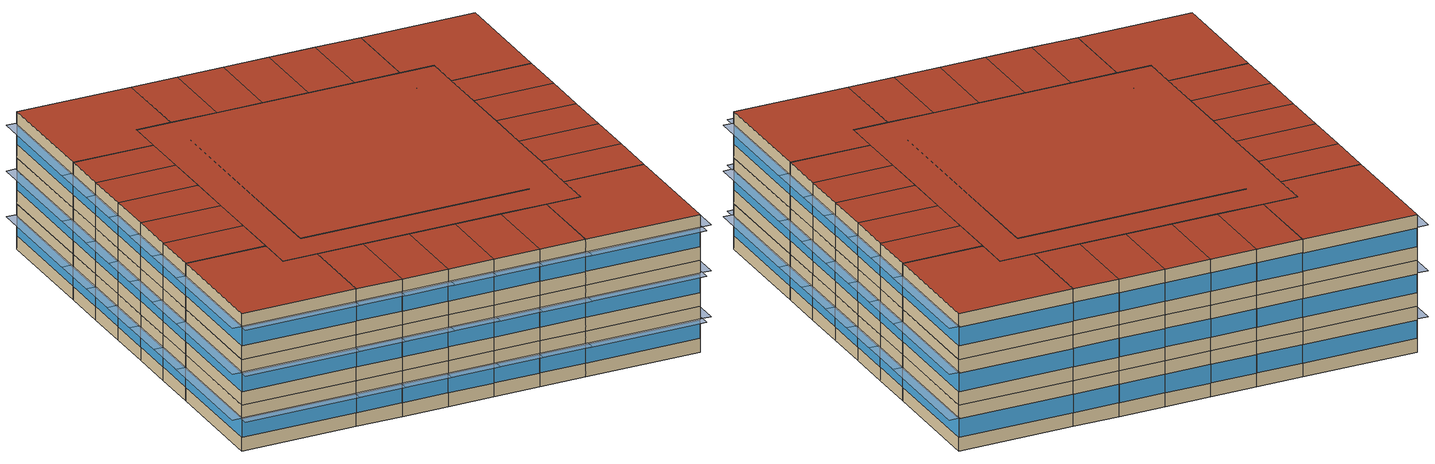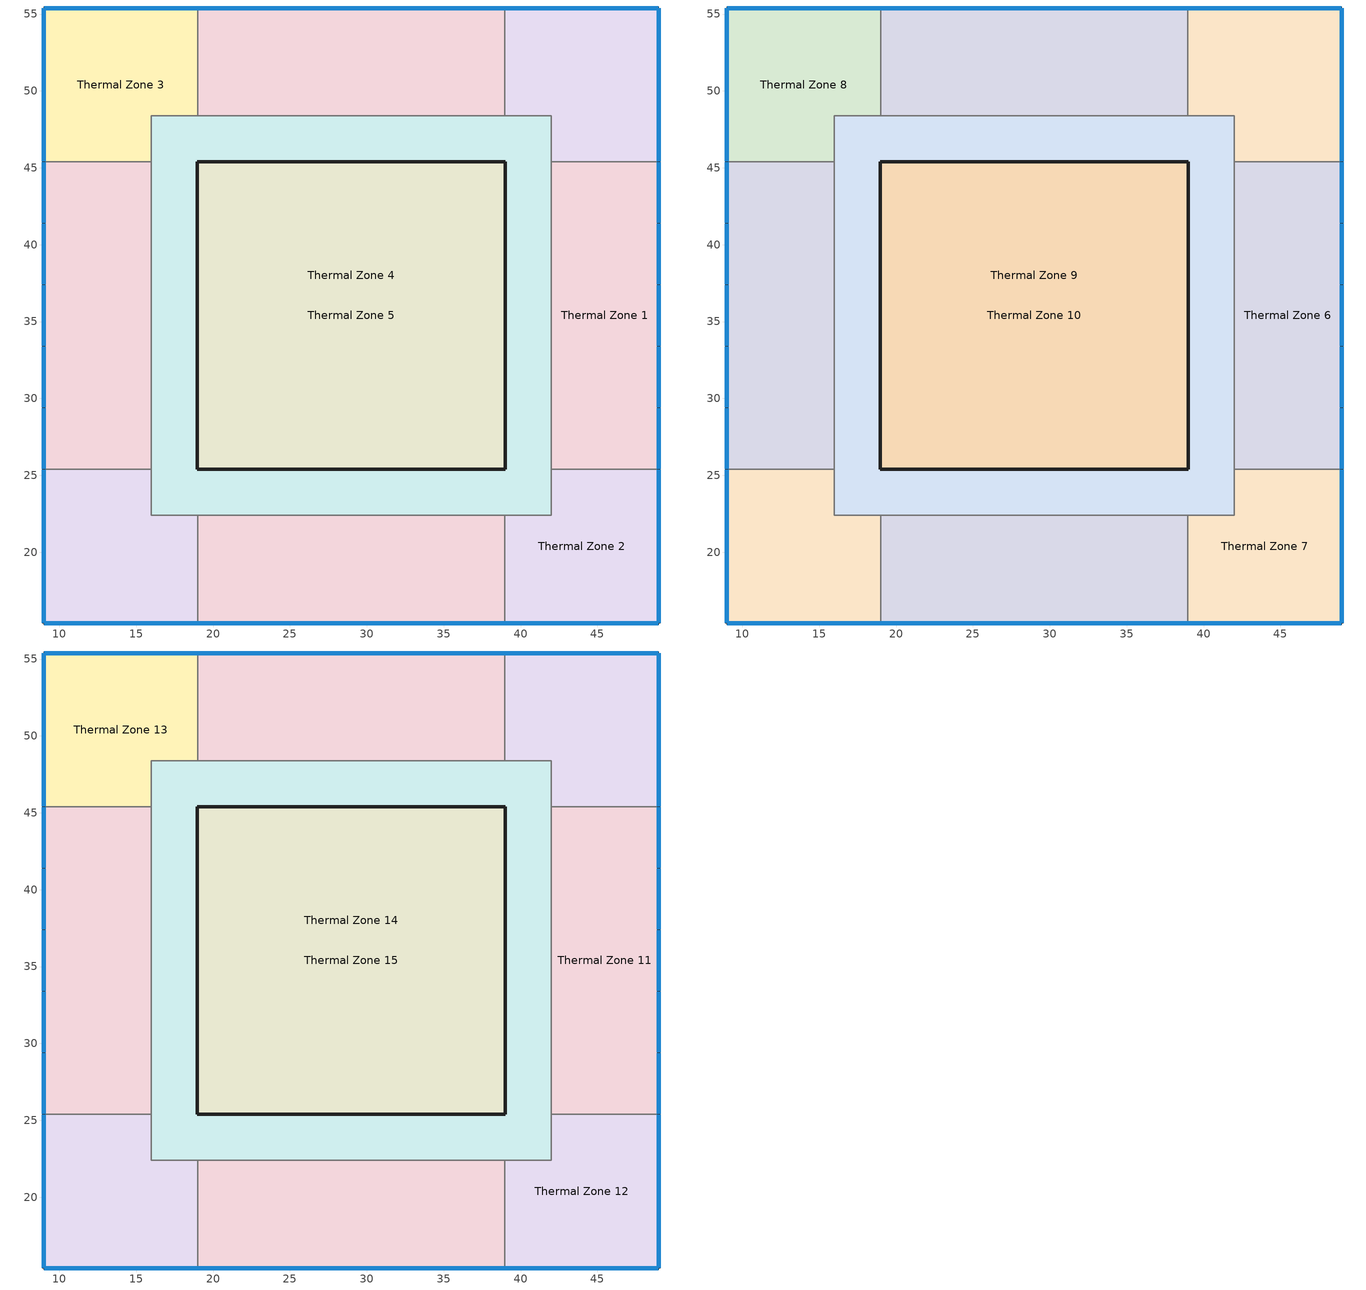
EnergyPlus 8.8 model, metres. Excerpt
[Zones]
Thermal Zone 1
 floor ground (ExtSlabCarpet 4in ClimateZone 1-8): 48.99,33.4 48.99,29.4 41.99,29.4 41.99,33.4 z0; 15.99,37.4 15.99,33.4 8.99,33.4 8.99,37.4 z0; 48.99,37.4 48.99,33.4 41.99,33.4 41.99,37.4 z0; 15.99,41.4 15.99,37.4 8.99,37.4 8.99,41.4 z0; 48.99,41.4 48.99,37.4 41.99,37.4 41.99,41.4 z0; 15.99,45.4 15.99,41.4 8.99,41.4 8.99,45.4 z0; 48.99,45.4 48.99,41.4 41.99,41.4 41.99,45.4 z0; 26.99,22.4 26.99,15.4 22.99,15.4 22.99,22.4 z0; 22.99,55.4 22.99,48.4 18.99,48.4 18.99,55.4 z0; 26.99,55.4 26.99,48.4 22.99,48.4 22.99,55.4 z0; 30.99,55.4 30.99,48.4 26.99,48.4 26.99,55.4 z0; 34.99,55.4 34.99,48.4 30.99,48.4 30.99,55.4 z0; 38.99,55.4 38.99,48.4 34.99,48.4 34.99,55.4 z0; 30.99,22.4 30.99,15.4 26.99,15.4 26.99,22.4 z0; 34.99,22.4 34.99,15.4 30.99,15.4 30.99,22.4 z0; 38.99,22.4 38.99,15.4 34.99,15.4 34.99,22.4 z0; 15.99,29.4 15.99,25.4 8.99,25.4 8.99,29.4 z0; 48.99,29.4 48.99,25.4 41.99,25.4 41.99,29.4 z0; 22.99,22.4 22.99,15.4 18.99,15.4 18.99,22.4 z0; 15.99,33.4 15.99,29.4 8.99,29.4 8.99,33.4 z0
 wall outside (ASHRAE 189.1-2009 ExtWall Mass ClimateZone 3): 18.99,15.4 22.99,15.4 26.99,15.4 30.99,15.4 34.99,15.4 38.99,15.4 / 8.99,45.4 8.99,41.4 8.99,37.4 8.99,33.4 8.99,29.4 8.99,25.4 / 38.99,55.4 34.99,55.4 30.99,55.4 26.99,55.4 22.99,55.4 18.99,55.4 / 48.99,25.4 48.99,29.4 48.99,33.4 48.99,37.4 48.99,41.4 48.99,45.4 z0:4
 wall to Thermal Zone 4 (Interior Wall): 41.99,45.4 41.99,41.4 41.99,37.4 41.99,33.4 41.99,29.4 41.99,25.4 / 18.99,48.4 22.99,48.4 26.99,48.4 30.99,48.4 34.99,48.4 38.99,48.4 / 38.99,22.4 34.99,22.4 30.99,22.4 26.99,22.4 22.99,22.4 18.99,22.4 / 15.99,25.4 15.99,29.4 15.99,33.4 15.99,37.4 15.99,41.4 15.99,45.4 z0:4
 wall to Thermal Zone 2 (Interior Wall): 18.99,22.4 18.99,15.4 / 48.99,45.4 41.99,45.4 / 38.99,48.4 38.99,55.4 / 38.99,15.4 38.99,22.4 / 8.99,25.4 15.99,25.4 / 41.99,25.4 48.99,25.4 z0:4
 wall to Thermal Zone 3 (Interior Wall): 15.99,45.4 8.99,45.4 / 18.99,55.4 18.99,48.4 z0:4
 window (ASHRAE 189.1-2009 ExtWindow ClimateZone 1): 48.99,29.42 48.99,33.37 / 8.99,37.37 8.99,33.42 / 48.99,33.42 48.99,37.37 / 19.01,15.4 22.96,15.4 / 8.99,41.37 8.99,37.42 / 48.99,37.42 48.99,41.37 / 8.99,45.37 8.99,41.42 / 48.99,41.42 48.99,45.37 / 22.96,55.4 19.01,55.4 / 26.96,55.4 23.01,55.4 / 30.96,55.4 27.01,55.4 / 34.96,55.4 31.01,55.4 / 23.01,15.4 26.96,15.4 / 38.96,55.4 35.01,55.4 / 27.01,15.4 30.96,15.4 / 31.01,15.4 34.96,15.4 / 35.01,15.4 38.96,15.4 / 8.99,29.37 8.99,25.42 / 48.99,25.42 48.99,29.37 / 8.99,33.37 8.99,29.42 z1.2:2.82
Thermal Zone 2
 floor ground (ExtSlabCarpet 4in ClimateZone 1-8): 15.99,25.4 15.99,22.4 18.99,22.4 18.99,15.4 8.99,15.4 8.99,25.4 z0; 48.99,55.4 48.99,45.4 41.99,45.4 41.99,48.4 38.99,48.4 38.99,55.4 z0; 48.99,25.4 48.99,15.4 38.99,15.4 38.99,22.4 41.99,22.4 41.99,25.4 z0
 wall outside (ASHRAE 189.1-2009 ExtWall Mass ClimateZone 3): 48.99,45.4 48.99,55.4 38.99,55.4 / 8.99,25.4 8.99,15.4 18.99,15.4 / 38.99,15.4 48.99,15.4 48.99,25.4 z0:4
 wall to Thermal Zone 4 (Interior Wall): 38.99,48.4 41.99,48.4 41.99,45.4 / 41.99,25.4 41.99,22.4 38.99,22.4 / 18.99,22.4 15.99,22.4 15.99,25.4 z0:4
 window (ASHRAE 189.1-2009 ExtWindow ClimateZone 1): 48.99,45.42 48.99,55.37 / 48.96,55.4 39.01,55.4 / 8.99,25.37 8.99,15.42 / 48.99,15.42 48.99,25.37 / 39.01,15.4 48.96,15.4 / 9.01,15.4 18.96,15.4 z1.2:2.81
Thermal Zone 3
 floor ground (ExtSlabCarpet 4in ClimateZone 1-8): 18.99,55.4 18.99,48.4 15.99,48.4 15.99,45.4 8.99,45.4 8.99,55.4 z0
 wall outside (ASHRAE 189.1-2009 ExtWall Mass ClimateZone 3): 18.99,55.4 8.99,55.4 8.99,45.4 z0:4
 wall to Thermal Zone 4 (Interior Wall): 15.99,45.4 15.99,48.4 18.99,48.4 z0:4
 window (ASHRAE 189.1-2009 ExtWindow ClimateZone 1): 8.99,55.37 8.99,45.42 / 18.96,55.4 9.01,55.4 z1.2:2.81
Thermal Zone 4
 floor ground (ExtSlabCarpet 4in ClimateZone 1-8): 41.99,48.4 41.99,22.4 15.99,22.4 15.99,48.4 z0
Thermal Zone 5
 floor ground (ExtSlabCarpet 4in ClimateZone 1-8): 38.99,45.4 38.99,25.4 18.99,25.4 18.99,45.4 z0
 wall outside (ASHRAE 189.1-2009 ExtWall Mass ClimateZone 3): 38.99,25.4 38.99,45.4 18.99,45.4 18.99,25.4 38.99,25.4 z0:4
Thermal Zone 10
 floor to Thermal Zone 5 (Interior Floor): 38.99,45.4 38.99,25.4 18.99,25.4 18.99,45.4 z4
 wall outside (ASHRAE 189.1-2009 ExtWall Mass ClimateZone 3): 38.99,25.4 38.99,45.4 18.99,45.4 18.99,25.4 38.99,25.4 z4:8
Thermal Zone 6
 floor to Thermal Zone 1 (Interior Floor): 22.99,22.4 22.99,15.4 18.99,15.4 18.99,22.4 z4; 26.99,22.4 26.99,15.4 22.99,15.4 22.99,22.4 z4; 30.99,22.4 30.99,15.4 26.99,15.4 26.99,22.4 z4; 34.99,22.4 34.99,15.4 30.99,15.4 30.99,22.4 z4; 38.99,22.4 38.99,15.4 34.99,15.4 34.99,22.4 z4; 15.99,29.4 15.99,25.4 8.99,25.4 8.99,29.4 z4; 48.99,29.4 48.99,25.4 41.99,25.4 41.99,29.4 z4; 15.99,33.4 15.99,29.4 8.99,29.4 8.99,33.4 z4; 48.99,33.4 48.99,29.4 41.99,29.4 41.99,33.4 z4; 15.99,37.4 15.99,33.4 8.99,33.4 8.99,37.4 z4; 48.99,37.4 48.99,33.4 41.99,33.4 41.99,37.4 z4; 15.99,41.4 15.99,37.4 8.99,37.4 8.99,41.4 z4; 48.99,41.4 48.99,37.4 41.99,37.4 41.99,41.4 z4; 15.99,45.4 15.99,41.4 8.99,41.4 8.99,45.4 z4; 48.99,45.4 48.99,41.4 41.99,41.4 41.99,45.4 z4; 22.99,55.4 22.99,48.4 18.99,48.4 18.99,55.4 z4; 26.99,55.4 26.99,48.4 22.99,48.4 22.99,55.4 z4; 30.99,55.4 30.99,48.4 26.99,48.4 26.99,55.4 z4; 34.99,55.4 34.99,48.4 30.99,48.4 30.99,55.4 z4; 38.99,55.4 38.99,48.4 34.99,48.4 34.99,55.4 z4
 wall outside (ASHRAE 189.1-2009 ExtWall Mass ClimateZone 3): 18.99,15.4 22.99,15.4 26.99,15.4 30.99,15.4 34.99,15.4 38.99,15.4 / 48.99,25.4 48.99,29.4 48.99,33.4 48.99,37.4 48.99,41.4 48.99,45.4 / 8.99,45.4 8.99,41.4 8.99,37.4 8.99,33.4 8.99,29.4 8.99,25.4 / 38.99,55.4 34.99,55.4 30.99,55.4 26.99,55.4 22.99,55.4 18.99,55.4 z4:8
 wall to Thermal Zone 9 (Interior Wall): 38.99,22.4 34.99,22.4 30.99,22.4 26.99,22.4 22.99,22.4 18.99,22.4 / 15.99,25.4 15.99,29.4 15.99,33.4 15.99,37.4 15.99,41.4 15.99,45.4 / 41.99,45.4 41.99,41.4 41.99,37.4 41.99,33.4 41.99,29.4 41.99,25.4 / 18.99,48.4 22.99,48.4 26.99,48.4 30.99,48.4 34.99,48.4 38.99,48.4 z4:8
 wall to Thermal Zone 7 (Interior Wall): 18.99,22.4 18.99,15.4 / 38.99,15.4 38.99,22.4 / 8.99,25.4 15.99,25.4 / 41.99,25.4 48.99,25.4 / 48.99,45.4 41.99,45.4 / 38.99,48.4 38.99,55.4 z4:8
 wall to Thermal Zone 8 (Interior Wall): 15.99,45.4 8.99,45.4 / 18.99,55.4 18.99,48.4 z4:8
 window (ASHRAE 189.1-2009 ExtWindow ClimateZone 1): 19.01,15.4 22.96,15.4 / 23.01,15.4 26.96,15.4 / 27.01,15.4 30.96,15.4 / 31.01,15.4 34.96,15.4 / 35.01,15.4 38.96,15.4 / 8.99,29.37 8.99,25.42 / 48.99,25.42 48.99,29.37 / 8.99,33.37 8.99,29.42 / 48.99,29.42 48.99,33.37 / 8.99,37.37 8.99,33.42 / 48.99,33.42 48.99,37.37 / 8.99,41.37 8.99,37.42 / 48.99,37.42 48.99,41.37 / 8.99,45.37 8.99,41.42 / 48.99,41.42 48.99,45.37 / 22.96,55.4 19.01,55.4 / 26.96,55.4 23.01,55.4 / 30.96,55.4 27.01,55.4 / 34.96,55.4 31.01,55.4 / 38.96,55.4 35.01,55.4 z5.2:6.82
Thermal Zone 7
 floor to Thermal Zone 2 (Interior Floor): 15.99,25.4 15.99,22.4 18.99,22.4 18.99,15.4 8.99,15.4 8.99,25.4 z4; 48.99,25.4 48.99,15.4 38.99,15.4 38.99,22.4 41.99,22.4 41.99,25.4 z4; 48.99,55.4 48.99,45.4 41.99,45.4 41.99,48.4 38.99,48.4 38.99,55.4 z4
 wall outside (ASHRAE 189.1-2009 ExtWall Mass ClimateZone 3): 8.99,25.4 8.99,15.4 18.99,15.4 / 38.99,15.4 48.99,15.4 48.99,25.4 / 48.99,45.4 48.99,55.4 38.99,55.4 z4:8
 wall to Thermal Zone 9 (Interior Wall): 18.99,22.4 15.99,22.4 15.99,25.4 / 41.99,25.4 41.99,22.4 38.99,22.4 / 38.99,48.4 41.99,48.4 41.99,45.4 z4:8
 window (ASHRAE 189.1-2009 ExtWindow ClimateZone 1): 8.99,25.37 8.99,15.42 / 9.01,15.4 18.96,15.4 / 48.99,15.42 48.99,25.37 / 39.01,15.4 48.96,15.4 / 48.99,45.42 48.99,55.37 / 48.96,55.4 39.01,55.4 z5.2:6.81
Thermal Zone 8
 floor to Thermal Zone 3 (Interior Floor): 18.99,55.4 18.99,48.4 15.99,48.4 15.99,45.4 8.99,45.4 8.99,55.4 z4
 wall outside (ASHRAE 189.1-2009 ExtWall Mass ClimateZone 3): 18.99,55.4 8.99,55.4 8.99,45.4 z4:8
 wall to Thermal Zone 9 (Interior Wall): 15.99,45.4 15.99,48.4 18.99,48.4 z4:8
 window (ASHRAE 189.1-2009 ExtWindow ClimateZone 1): 8.99,55.37 8.99,45.42 / 18.96,55.4 9.01,55.4 z5.2:6.81
Thermal Zone 9
 floor to Thermal Zone 4 (Interior Floor): 41.99,48.4 41.99,22.4 15.99,22.4 15.99,48.4 z4
Thermal Zone 11
 floor to Thermal Zone 6 (Interior Floor): 22.99,22.4 22.99,15.4 18.99,15.4 18.99,22.4 z8; 26.99,22.4 26.99,15.4 22.99,15.4 22.99,22.4 z8; 30.99,22.4 30.99,15.4 26.99,15.4 26.99,22.4 z8; 34.99,22.4 34.99,15.4 30.99,15.4 30.99,22.4 z8; 38.99,22.4 38.99,15.4 34.99,15.4 34.99,22.4 z8; 15.99,29.4 15.99,25.4 8.99,25.4 8.99,29.4 z8; 48.99,29.4 48.99,25.4 41.99,25.4 41.99,29.4 z8; 15.99,33.4 15.99,29.4 8.99,29.4 8.99,33.4 z8; 48.99,33.4 48.99,29.4 41.99,29.4 41.99,33.4 z8; 15.99,37.4 15.99,33.4 8.99,33.4 8.99,37.4 z8; 48.99,37.4 48.99,33.4 41.99,33.4 41.99,37.4 z8; 15.99,41.4 15.99,37.4 8.99,37.4 8.99,41.4 z8; 48.99,41.4 48.99,37.4 41.99,37.4 41.99,41.4 z8; 15.99,45.4 15.99,41.4 8.99,41.4 8.99,45.4 z8; 48.99,45.4 48.99,41.4 41.99,41.4 41.99,45.4 z8; 22.99,55.4 22.99,48.4 18.99,48.4 18.99,55.4 z8; 26.99,55.4 26.99,48.4 22.99,48.4 22.99,55.4 z8; 30.99,55.4 30.99,48.4 26.99,48.4 26.99,55.4 z8; 34.99,55.4 34.99,48.4 30.99,48.4 30.99,55.4 z8; 38.99,55.4 38.99,48.4 34.99,48.4 34.99,55.4 z8
 wall outside (ASHRAE 189.1-2009 ExtWall Mass ClimateZone 3): 18.99,15.4 22.99,15.4 26.99,15.4 30.99,15.4 34.99,15.4 38.99,15.4 / 48.99,25.4 48.99,29.4 48.99,33.4 48.99,37.4 48.99,41.4 48.99,45.4 / 8.99,45.4 8.99,41.4 8.99,37.4 8.99,33.4 8.99,29.4 8.99,25.4 / 38.99,55.4 34.99,55.4 30.99,55.4 26.99,55.4 22.99,55.4 18.99,55.4 z8:12
 wall to Thermal Zone 14 (Interior Wall): 38.99,22.4 34.99,22.4 30.99,22.4 26.99,22.4 22.99,22.4 18.99,22.4 / 15.99,25.4 15.99,29.4 15.99,33.4 15.99,37.4 15.99,41.4 15.99,45.4 / 41.99,45.4 41.99,41.4 41.99,37.4 41.99,33.4 41.99,29.4 41.99,25.4 / 18.99,48.4 22.99,48.4 26.99,48.4 30.99,48.4 34.99,48.4 38.99,48.4 z8:12
 wall to Thermal Zone 12 (Interior Wall): 18.99,22.4 18.99,15.4 / 38.99,15.4 38.99,22.4 / 8.99,25.4 15.99,25.4 / 41.99,25.4 48.99,25.4 / 48.99,45.4 41.99,45.4 / 38.99,48.4 38.99,55.4 z8:12
 wall to Thermal Zone 13 (Interior Wall): 15.99,45.4 8.99,45.4 / 18.99,55.4 18.99,48.4 z8:12
 window (ASHRAE 189.1-2009 ExtWindow ClimateZone 1): 19.01,15.4 22.96,15.4 / 23.01,15.4 26.96,15.4 / 27.01,15.4 30.96,15.4 / 31.01,15.4 34.96,15.4 / 35.01,15.4 38.96,15.4 / 8.99,29.37 8.99,25.42 / 48.99,25.42 48.99,29.37 / 8.99,33.37 8.99,29.42 / 48.99,29.42 48.99,33.37 / 8.99,37.37 8.99,33.42 / 48.99,33.42 48.99,37.37 / 8.99,41.37 8.99,37.42 / 48.99,37.42 48.99,41.37 / 8.99,45.37 8.99,41.42 / 48.99,41.42 48.99,45.37 / 22.96,55.4 19.01,55.4 / 26.96,55.4 23.01,55.4 / 30.96,55.4 27.01,55.4 / 34.96,55.4 31.01,55.4 / 38.96,55.4 35.01,55.4 z9.2:10.82
 roof outside (ASHRAE 189.1-2009 ExtRoof IEAD ClimateZone 1): 22.99,15.4 22.99,22.4 18.99,22.4 18.99,15.4 z12; 26.99,15.4 26.99,22.4 22.99,22.4 22.99,15.4 z12; 30.99,15.4 30.99,22.4 26.99,22.4 26.99,15.4 z12; 34.99,15.4 34.99,22.4 30.99,22.4 30.99,15.4 z12; 38.99,15.4 38.99,22.4 34.99,22.4 34.99,15.4 z12; 15.99,25.4 15.99,29.4 8.99,29.4 8.99,25.4 z12; 48.99,25.4 48.99,29.4 41.99,29.4 41.99,25.4 z12; 15.99,29.4 15.99,33.4 8.99,33.4 8.99,29.4 z12; 48.99,29.4 48.99,33.4 41.99,33.4 41.99,29.4 z12; 15.99,33.4 15.99,37.4 8.99,37.4 8.99,33.4 z12; 48.99,33.4 48.99,37.4 41.99,37.4 41.99,33.4 z12; 15.99,37.4 15.99,41.4 8.99,41.4 8.99,37.4 z12; 48.99,37.4 48.99,41.4 41.99,41.4 41.99,37.4 z12; 15.99,41.4 15.99,45.4 8.99,45.4 8.99,41.4 z12; 48.99,41.4 48.99,45.4 41.99,45.4 41.99,41.4 z12; 22.99,48.4 22.99,55.4 18.99,55.4 18.99,48.4 z12; 26.99,48.4 26.99,55.4 22.99,55.4 22.99,48.4 z12; 30.99,48.4 30.99,55.4 26.99,55.4 26.99,48.4 z12; 34.99,48.4 34.99,55.4 30.99,55.4 30.99,48.4 z12; 38.99,48.4 38.99,55.4 34.99,55.4 34.99,48.4 z12
Thermal Zone 12
 floor to Thermal Zone 7 (Interior Floor): 15.99,25.4 15.99,22.4 18.99,22.4 18.99,15.4 8.99,15.4 8.99,25.4 z8; 48.99,25.4 48.99,15.4 38.99,15.4 38.99,22.4 41.99,22.4 41.99,25.4 z8; 48.99,55.4 48.99,45.4 41.99,45.4 41.99,48.4 38.99,48.4 38.99,55.4 z8
 wall outside (ASHRAE 189.1-2009 ExtWall Mass ClimateZone 3): 8.99,25.4 8.99,15.4 18.99,15.4 / 38.99,15.4 48.99,15.4 48.99,25.4 / 48.99,45.4 48.99,55.4 38.99,55.4 z8:12
 wall to Thermal Zone 14 (Interior Wall): 18.99,22.4 15.99,22.4 15.99,25.4 / 41.99,25.4 41.99,22.4 38.99,22.4 / 38.99,48.4 41.99,48.4 41.99,45.4 z8:12
 window (ASHRAE 189.1-2009 ExtWindow ClimateZone 1): 8.99,25.37 8.99,15.42 / 9.01,15.4 18.96,15.4 / 48.99,15.42 48.99,25.37 / 39.01,15.4 48.96,15.4 / 48.99,45.42 48.99,55.37 / 48.96,55.4 39.01,55.4 z9.2:10.81
 roof outside (ASHRAE 189.1-2009 ExtRoof IEAD ClimateZone 1): 18.99,15.4 18.99,22.4 15.99,22.4 15.99,25.4 8.99,25.4 8.99,15.4 z12; 48.99,15.4 48.99,25.4 41.99,25.4 41.99,22.4 38.99,22.4 38.99,15.4 z12; 48.99,45.4 48.99,55.4 38.99,55.4 38.99,48.4 41.99,48.4 41.99,45.4 z12
Thermal Zone 13
 floor to Thermal Zone 8 (Interior Floor): 18.99,55.4 18.99,48.4 15.99,48.4 15.99,45.4 8.99,45.4 8.99,55.4 z8
 wall outside (ASHRAE 189.1-2009 ExtWall Mass ClimateZone 3): 18.99,55.4 8.99,55.4 8.99,45.4 z8:12
 wall to Thermal Zone 14 (Interior Wall): 15.99,45.4 15.99,48.4 18.99,48.4 z8:12
 window (ASHRAE 189.1-2009 ExtWindow ClimateZone 1): 8.99,55.37 8.99,45.42 / 18.96,55.4 9.01,55.4 z9.2:10.81
 roof outside (ASHRAE 189.1-2009 ExtRoof IEAD ClimateZone 1): 15.99,45.4 15.99,48.4 18.99,48.4 18.99,55.4 8.99,55.4 8.99,45.4 z12
Thermal Zone 14
 floor to Thermal Zone 9 (Interior Floor): 41.99,48.4 41.99,22.4 15.99,22.4 15.99,48.4 z8
 roof outside (ASHRAE 189.1-2009 ExtRoof IEAD ClimateZone 1): 41.99,22.4 41.99,48.4 15.99,48.4 15.99,22.4 z12
Thermal Zone 15
 floor to Thermal Zone 10 (Interior Floor): 38.99,45.4 38.99,25.4 18.99,25.4 18.99,45.4 z8
 wall outside (ASHRAE 189.1-2009 ExtWall Mass ClimateZone 3): 38.99,25.4 38.99,45.4 18.99,45.4 18.99,25.4 38.99,25.4 z8:12
 roof outside (ASHRAE 189.1-2009 ExtRoof IEAD ClimateZone 1): 38.99,25.4 38.99,45.4 18.99,45.4 18.99,25.4 z12
shading: 39.12,14.5 39.12,15.4 34.85,15.4 34.85,14.5 z2.98; 8.99,41.26 8.99,45.53 8.09,45.53 8.09,41.26 z2.98; 49.88,41.26 49.88,45.53 48.99,45.53 48.99,41.26 z2.98; 49.88,29.26 49.88,33.53 48.99,33.53 48.99,29.26 z2.98; 8.99,29.26 8.99,33.53 8.09,33.53 8.09,29.26 z2.98; 8.99,33.26 8.99,37.53 8.09,37.53 8.09,33.26 z2.98; 49.88,25.26 49.88,29.53 48.99,29.53 48.99,25.26 z2.98; 49.88,37.26 49.88,41.53 48.99,41.53 48.99,37.26 z2.98; 8.99,25.26 8.99,29.53 8.09,29.53 8.09,25.26 z2.98; 31.12,14.5 31.12,15.4 26.85,15.4 26.85,14.5 z2.98; 49.88,33.26 49.88,37.53 48.99,37.53 48.99,33.26 z2.98; 27.12,14.5 27.12,15.4 22.85,15.4 22.85,14.5 z2.98; 8.99,37.26 8.99,41.53 8.09,41.53 8.09,37.26 z2.98; 23.12,14.5 23.12,15.4 18.85,15.4 18.85,14.5 z2.98; 35.12,14.5 35.12,15.4 30.85,15.4 30.85,14.5 z2.98; 39.12,14.5 39.12,15.4 34.85,15.4 34.85,14.5 z10.98; 27.12,14.5 27.12,15.4 22.85,15.4 22.85,14.5 z10.98; 8.99,25.26 8.99,29.53 8.09,29.53 8.09,25.26 z10.98; 23.12,14.5 23.12,15.4 18.85,15.4 18.85,14.5 z10.98; 49.88,33.26 49.88,37.53 48.99,37.53 48.99,33.26 z10.98; 49.88,37.26 49.88,41.53 48.99,41.53 48.99,37.26 z10.98; 49.88,25.26 49.88,29.53 48.99,29.53 48.99,25.26 z10.98; 49.88,41.26 49.88,45.53 48.99,45.53 48.99,41.26 z10.98; 8.99,41.26 8.99,45.53 8.09,45.53 8.09,41.26 z10.98; 8.99,37.26 8.99,41.53 8.09,41.53 8.09,37.26 z10.98; 35.12,14.5 35.12,15.4 30.85,15.4 30.85,14.5 z10.98; 8.99,29.26 8.99,33.53 8.09,33.53 8.09,29.26 z10.98; 8.99,33.26 8.99,37.53 8.09,37.53 8.09,33.26 z10.98; 31.12,14.5 31.12,15.4 26.85,15.4 26.85,14.5 z10.98; 49.88,29.26 49.88,33.53 48.99,33.53 48.99,29.26 z10.98; 8.99,15.26 8.99,25.53 8.1,25.53 8.1,15.26 z10.97; 49.87,45.26 49.87,55.53 48.99,55.53 48.99,45.26 z10.97; 49.87,15.26 49.87,25.53 48.99,25.53 48.99,15.26 z10.97; 19.12,14.51 19.12,15.4 8.85,15.4 8.85,14.51 z10.97; 49.12,14.51 49.12,15.4 38.85,15.4 38.85,14.51 z10.97; 8.99,45.26 8.99,55.53 8.1,55.53 8.1,45.26 z10.97; 49.87,15.26 49.87,25.53 48.99,25.53 48.99,15.26 z2.97; 49.87,45.26 49.87,55.53 48.99,55.53 48.99,45.26 z2.97; 8.99,15.26 8.99,25.53 8.1,25.53 8.1,15.26 z2.97; 49.12,14.51 49.12,15.4 38.85,15.4 38.85,14.51 z2.97; 19.12,14.51 19.12,15.4 8.85,15.4 8.85,14.51 z2.97; 8.99,45.26 8.99,55.53 8.1,55.53 8.1,45.26 z2.97; 49.88,29.26 49.88,33.53 48.99,33.53 48.99,29.26 z6.98; 49.88,41.26 49.88,45.53 48.99,45.53 48.99,41.26 z6.98; 8.99,41.26 8.99,45.53 8.09,45.53 8.09,41.26 z6.98; 8.99,37.26 8.99,41.53 8.09,41.53 8.09,37.26 z6.98; 49.88,33.26 49.88,37.53 48.99,37.53 48.99,33.26 z6.98; 49.88,25.26 49.88,29.53 48.99,29.53 48.99,25.26 z6.98; 8.99,25.26 8.99,29.53 8.09,29.53 8.09,25.26 z6.98; 8.99,29.26 8.99,33.53 8.09,33.53 8.09,29.26 z6.98; 49.88,37.26 49.88,41.53 48.99,41.53 48.99,37.26 z6.98; 39.12,14.5 39.12,15.4 34.85,15.4 34.85,14.5 z6.98; 27.12,14.5 27.12,15.4 22.85,15.4 22.85,14.5 z6.98; 23.12,14.5 23.12,15.4 18.85,15.4 18.85,14.5 z6.98; 31.12,14.5 31.12,15.4 26.85,15.4 26.85,14.5 z6.98; 35.12,14.5 35.12,15.4 30.85,15.4 30.85,14.5 z6.98; 8.99,33.26 8.99,37.53 8.09,37.53 8.09,33.26 z6.98; 49.87,45.26 49.87,55.53 48.99,55.53 48.99,45.26 z6.97; 49.12,14.51 49.12,15.4 38.85,15.4 38.85,14.51 z6.97; 8.99,15.26 8.99,25.53 8.1,25.53 8.1,15.26 z6.97; 19.12,14.51 19.12,15.4 8.85,15.4 8.85,14.51 z6.97; 49.87,15.26 49.87,25.53 48.99,25.53 48.99,15.26 z6.97; 8.99,45.26 8.99,55.53 8.1,55.53 8.1,45.26 z6.97
[Building]
Building 1
[Site:Location]
HELSINKI: Latitude {deg}=60.32; Longitude {deg}=24.97; Time Zone {hr}=2; Elevation {m}=56
[SizingPeriod:DesignDay] Day of Month=21; Dry-Bulb Temperature Range Modifier Type=DefaultMultipliers; Barometric Pressure {Pa}=100654; Rain Indicator=No; Snow Indicator=No; Daylight Saving Time Indicator=No
Name | Month | Day Type | Maximum Dry-Bulb Temperature {C} | Daily Dry-Bulb Temperature Range {deltaC} | Humidity Condition Type | Wetbulb or DewPoint at Maximum Dry-Bulb {C} | Wind Speed {m/s} | Wind Direction {deg} | Solar Model Indicator | ASHRAE Clear Sky Optical Depth for Beam Irradiance (taub) | ASHRAE Clear Sky Optical Depth for Diffuse Irradiance (taud) | Enthalpy at Maximum Dry-Bulb {J/kg} | Sky Clearness
HELSINKI Ann Clg .4% Condns DB=>MWB | 7 | SummerDesignDay | 26.7 | 9.5 | Wetbulb | 17.9 | 4.5 | 160 | ASHRAETau | 0.408 | 2.133
HELSINKI Ann Clg .4% Condns DP=>MDB | 7 | SummerDesignDay | 20.5 | 9.5 | Dewpoint | 17.2 | 4.5 | 160 | ASHRAETau | 0.408 | 2.133
HELSINKI Ann Clg .4% Condns Enth=>MDB | 7 | SummerDesignDay | 23.8 | 9.5 | Enthalpy |  | 4.5 | 160 | ASHRAETau | 0.408 | 2.133 | 54300
HELSINKI Ann Clg .4% Condns WB=>MDB | 7 | SummerDesignDay | 24 | 9.5 | Wetbulb | 19.1 | 4.5 | 160 | ASHRAETau | 0.408 | 2.133
HELSINKI Ann Htg 99.6% Condns DB | 2 | WinterDesignDay | -22.8 | 0 | Wetbulb | -22.8 | 2.7 | 0 | ASHRAEClearSky |  |  |  | 0
HELSINKI Ann Htg Wind 99.6% Condns WS=>MCDB | 2 | WinterDesignDay | 0.4 | 0 | Wetbulb | 0.4 | 11.3 | 0 | ASHRAEClearSky |  |  |  | 0
HELSINKI Ann Hum_n 99.6% Condns DP=>MCDB | 2 | WinterDesignDay | -22.7 | 0 | Dewpoint | -25.4 | 2.7 | 0 | ASHRAEClearSky |  |  |  | 0
[Material] Thermal Absorptance=0.9
Name | Roughness | Thickness {m} | Conductivity {W/m-K} | Density {kg/m3} | Specific Heat {J/kg-K} | Solar Absorptance | Visible Absorptance
1/2IN Gypsum | Smooth | 0.0127 | 0.16 | 784.9 | 830 | 0.4 | 0.4
1IN Stucco | Smooth | 0.0253 | 0.6918 | 1858 | 837 | 0.92 | 0.92
8IN Concrete HW | MediumRough | 0.2033 | 1.7296 | 2243 | 837 | 0.65 | 0.65
F16 Acoustic tile | MediumSmooth | 0.0191 | 0.06 | 368 | 590 | 0.3 | 0.3
G01a 19mm gypsum board | MediumSmooth | 0.019 | 0.16 | 800 | 1090 | 0.4 | 0.4
M11 100mm lightweight concrete | MediumRough | 0.1016 | 0.53 | 1280 | 840 | 0.5 | 0.5
MAT-CC05 4 HW CONCRETE | Rough | 0.1016 | 1.311 | 2240 | 836.8 | 0.85 | 0.85
Metal Decking | MediumSmooth | 0.0015 | 45.006 | 7680 | 418.4 | 0.6 | 0.6
Roof Insulation [18] | MediumRough | 0.1693 | 0.049 | 265 | 836.8 | 0.7 | 0.7
Roof Membrane | VeryRough | 0.0095 | 0.16 | 1121.29 | 1460 | 0.7 | 0.7
Wall Insulation [36] | MediumRough | 0.0566 | 0.0432 | 91 | 837 | 0.5 | 0.5
[Material:AirGap]
Name | Thermal Resistance {m2-K/W}
F04 Wall air space resistance | 0.15
F05 Ceiling air space resistance | 0.18
[Material:NoMass]
CP02 CARPET PAD: Roughness=Smooth; Thermal Resistance {m2-K/W}=0.1; Thermal Absorptance=0.9; Solar Absorptance=0.8; Visible Absorptance=0.8
[WindowMaterial:Blind]
Window Material Blind 1: Slat Orientation=Horizontal; Slat Width {m}=0.025; Slat Separation {m}=0.01875; Slat Thickness {m}=0.001; Slat Angle {deg}=45; Slat Conductivity {W/m-K}=221; Slat Beam Solar Transmittance=0; Front Side Slat Beam Solar Reflectance=0.5; Back Side Slat Beam Solar Reflectance=0.5; Slat Diffuse Solar Transmittance=0; Front Side Slat Diffuse Solar Reflectance=0.5; Back Side Slat Diffuse Solar Reflectance=0.5; Slat Beam Visible Transmittance=0; Front Side Slat Beam Visible Reflectance=0.5; Back Side Slat Beam Visible Reflectance=0.5; Slat Diffuse Visible Transmittance=0; Front Side Slat Diffuse Visible Reflectance=0.5; Back Side Slat Diffuse Visible Reflectance=0.5; Slat Infrared Hemispherical Transmittance=0; Front Side Slat Infrared Hemispherical Emissivity=0.9; Back Side Slat Infrared Hemispherical Emissivity=0.9; Blind to Glass Distance {m}=0.05; Blind Top Opening Multiplier=0.5; Blind Bottom Opening Multiplier=0.5; Blind Left Side Opening Multiplier=0.5; Blind Right Side Opening Multiplier=0.5; Minimum Slat Angle {deg}=0; Maximum Slat Angle {deg}=180
[WindowMaterial:Glazing]
Theoretical Glass [167]: Optical Data Type=SpectralAverage; Thickness {m}=0.003; Solar Transmittance at Normal Incidence=0.2374; Front Side Solar Reflectance at Normal Incidence=0.7126; Back Side Solar Reflectance at Normal Incidence=0; Visible Transmittance at Normal Incidence=0.2512; Front Side Visible Reflectance at Normal Incidence=0.6988; Back Side Visible Reflectance at Normal Incidence=0; Infrared Transmittance at Normal Incidence=0; Front Side Infrared Hemispherical Emissivity=0.985; Back Side Infrared Hemispherical Emissivity=0.985; Conductivity {W/m-K}=2.1073; Dirt Correction Factor for Solar and Visible Transmittance=1; Solar Diffusing=No
[WindowProperty:ShadingControl]
Shading Control 1: Shading Type=InteriorBlind; Shading Control Type=OnIfHighSolarOnWindow; Setpoint {BasedOnField A4}=27; Shading Control Is Scheduled=No; Glare Control Is Active=No; Shading Device Material=Window Material Blind 1
[Construction]
ASHRAE 189.1-2009 ExtRoof IEAD ClimateZone 1: Roof Membrane, Roof Insulation [18], Metal Decking
ASHRAE 189.1-2009 ExtWall Mass ClimateZone 3: 1IN Stucco, 8IN Concrete HW, Wall Insulation [36], 1/2IN Gypsum
ASHRAE 189.1-2009 ExtWindow ClimateZone 1: Theoretical Glass [167]
ExtSlabCarpet 4in ClimateZone 1-8: MAT-CC05 4 HW CONCRETE, CP02 CARPET PAD
Interior Floor: F16 Acoustic tile, F05 Ceiling air space resistance, M11 100mm lightweight concrete
Interior Wall: G01a 19mm gypsum board, F04 Wall air space resistance, G01a 19mm gypsum board
[Zone]
Name | Part of Total Floor Area
Thermal Zone 1; Thermal Zone 11; Thermal Zone 12; Thermal Zone 2; Thermal Zone 6; Thermal Zone 7 | Yes
Thermal Zone 10; Thermal Zone 13; Thermal Zone 14; Thermal Zone 15; Thermal Zone 3; Thermal Zone 4; Thermal Zone 5; Thermal Zone 8; Thermal Zone 9
[InternalMass] Construction=Interior Wall; Surface Area {m2}=28
Name | Zone
Merged Surface 103 - Surface 91; Merged Surface 105 - Surface 115; Merged Surface 109 - Surface 99; Merged Surface 11 - Surface 19; Merged Surface 111 - Surface 121; Merged Surface 117 - Surface 127; Merged Surface 123 - Surface 133; Merged Surface 129 - Surface 139; Merged Surface 161 - Surface 169; Merged Surface 167 - Surface 175; Merged Surface 17 - Surface 25; Merged Surface 173 - Surface 181; Merged Surface 179 - Surface 185; Merged Surface 23 - Surface 31; Merged Surface 29 - Surface 35; Merged Surface 79 - Surface 97 | Thermal Zone 1
Merged Surface 387 - Surface 395; Merged Surface 393 - Surface 401; Merged Surface 399 - Surface 407; Merged Surface 405 - Surface 411; Merged Surface 455 - Surface 473; Merged Surface 467 - Surface 479; Merged Surface 475 - Surface 485; Merged Surface 481 - Surface 491; Merged Surface 487 - Surface 497; Merged Surface 493 - Surface 503; Merged Surface 499 - Surface 509; Merged Surface 505 - Surface 515; Merged Surface 537 - Surface 545; Merged Surface 543 - Surface 551; Merged Surface 549 - Surface 557; Merged Surface 555 - Surface 561 | Thermal Zone 11
Merged Surface 199 - Surface 207; Merged Surface 205 - Surface 213; Merged Surface 211 - Surface 219; Merged Surface 217 - Surface 223; Merged Surface 267 - Surface 285; Merged Surface 279 - Surface 291; Merged Surface 287 - Surface 297; Merged Surface 293 - Surface 303; Merged Surface 299 - Surface 309; Merged Surface 305 - Surface 315; Merged Surface 311 - Surface 321; Merged Surface 317 - Surface 327; Merged Surface 349 - Surface 357; Merged Surface 355 - Surface 363; Merged Surface 361 - Surface 369; Merged Surface 367 - Surface 373 | Thermal Zone 6
[ZoneControl:Thermostat] Control Object Type 1=ThermostatSetpoint:DualSetpoint
Name | Zone or ZoneList | Control Type Schedule | Control Name 1
Thermal Zone 1 Thermostat | Thermal Zone 1 | Thermal Zone 1 Thermostat Schedule | Thermal Zone 1 Thermostat 1
Thermal Zone 10 Thermostat | Thermal Zone 10 | Thermal Zone 10 Thermostat Schedule | Thermal Zone 10 Thermostat
Thermal Zone 11 Thermostat | Thermal Zone 11 | Thermal Zone 11 Thermostat Schedule | Thermal Zone 11 Thermostat 1
Thermal Zone 12 Thermostat | Thermal Zone 12 | Thermal Zone 12 Thermostat Schedule | Thermal Zone 12 Thermostat
Thermal Zone 13 Thermostat | Thermal Zone 13 | Thermal Zone 13 Thermostat Schedule | Thermal Zone 13 Thermostat
Thermal Zone 14 Thermostat | Thermal Zone 14 | Thermal Zone 14 Thermostat Schedule | Thermal Zone 14 Thermostat
Thermal Zone 15 Thermostat | Thermal Zone 15 | Thermal Zone 15 Thermostat Schedule | Thermal Zone 15 Thermostat
Thermal Zone 2 Thermostat | Thermal Zone 2 | Thermal Zone 2 Thermostat Schedule | Thermal Zone 2 Thermostat
Thermal Zone 3 Thermostat | Thermal Zone 3 | Thermal Zone 3 Thermostat Schedule | Thermal Zone 3 Thermostat
Thermal Zone 4 Thermostat | Thermal Zone 4 | Thermal Zone 4 Thermostat Schedule | Thermal Zone 4 Thermostat
Thermal Zone 5 Thermostat | Thermal Zone 5 | Thermal Zone 5 Thermostat Schedule | Thermal Zone 5 Thermostat
Thermal Zone 6 Thermostat | Thermal Zone 6 | Thermal Zone 6 Thermostat Schedule | Thermal Zone 6 Thermostat 1
Thermal Zone 7 Thermostat | Thermal Zone 7 | Thermal Zone 7 Thermostat Schedule | Thermal Zone 7 Thermostat
Thermal Zone 8 Thermostat | Thermal Zone 8 | Thermal Zone 8 Thermostat Schedule | Thermal Zone 8 Thermostat
Thermal Zone 9 Thermostat | Thermal Zone 9 | Thermal Zone 9 Thermostat Schedule | Thermal Zone 9 Thermostat
[ThermostatSetpoint:DualSetpoint] Heating Setpoint Temperature Schedule=Medium Office HtgSetp; Cooling Setpoint Temperature Schedule=Medium Office ClgSetp
Thermal Zone 1 Thermostat 1; Thermal Zone 10 Thermostat; Thermal Zone 11 Thermostat 1; Thermal Zone 12 Thermostat; Thermal Zone 13 Thermostat; Thermal Zone 14 Thermostat; Thermal Zone 15 Thermostat; Thermal Zone 2 Thermostat; Thermal Zone 3 Thermostat; Thermal Zone 4 Thermostat; Thermal Zone 5 Thermostat; Thermal Zone 6 Thermostat 1; Thermal Zone 7 Thermostat; Thermal Zone 8 Thermostat; Thermal Zone 9 Thermostat
[Sizing:Zone] Zone Cooling Design Supply Air Temperature Input Method=SupplyAirTemperature; Zone Cooling Design Supply Air Temperature {C}=14; Zone Cooling Design Supply Air Temperature Difference {deltaC}=11.11; Zone Heating Design Supply Air Temperature Input Method=SupplyAirTemperature; Zone Heating Design Supply Air Temperature {C}=40; Zone Heating Design Supply Air Temperature Difference {deltaC}=11.11; Zone Cooling Design Supply Air Humidity Ratio {kgWater/kgDryAir}=0.0085; Zone Heating Design Supply Air Humidity Ratio {kgWater/kgDryAir}=0.008; Cooling Design Air Flow Method=DesignDay; Cooling Design Air Flow Rate {m3/s}=0; Cooling Minimum Air Flow per Zone Floor Area {m3/s-m2}=0.000762; Cooling Minimum Air Flow {m3/s}=0; Cooling Minimum Air Flow Fraction=0; Heating Design Air Flow Method=DesignDay; Heating Design Air Flow Rate {m3/s}=0; Heating Maximum Air Flow per Zone Floor Area {m3/s-m2}=0.002032; Heating Maximum Air Flow {m3/s}=0.141576; Heating Maximum Air Flow Fraction=0.3; Account for Dedicated Outdoor Air System=No
Name | Design Specification Outdoor Air Object | Design Specification Zone Air Distribution Object
Thermal Zone 1 | 189.1-2009 - Office - ClosedOffice - CZ1-3 Ventilation | Thermal Zone 1 Design Spec Zone Air Dist
Thermal Zone 10 | 189.1-2009 - Office - Conference - CZ1-3 Ventilation | Thermal Zone 10 Design Spec Zone Air Dist
Thermal Zone 11 | 189.1-2009 - Office - ClosedOffice - CZ1-3 Ventilation | Thermal Zone 11 Design Spec Zone Air Dist
Thermal Zone 12 | 189.1-2009 - Office - Restroom - CZ1-3 Ventilation | Thermal Zone 12 Design Spec Zone Air Dist
Thermal Zone 13 | 189.1-2009 - Office - Stair - CZ1-3 Ventilation | Thermal Zone 13 Design Spec Zone Air Dist
Thermal Zone 14 | 189.1-2009 - Office - Corridor - CZ1-3 Ventilation | Thermal Zone 14 Design Spec Zone Air Dist
Thermal Zone 15 | 189.1-2009 - Office - IT_Room - CZ1-3 Ventilation | Thermal Zone 15 Design Spec Zone Air Dist
Thermal Zone 2 | 189.1-2009 - Office - Restroom - CZ1-3 Ventilation | Thermal Zone 2 Design Spec Zone Air Dist
Thermal Zone 3 | 189.1-2009 - Office - Stair - CZ1-3 Ventilation | Thermal Zone 3 Design Spec Zone Air Dist
Thermal Zone 4 | 189.1-2009 - Office - Corridor - CZ1-3 Ventilation | Thermal Zone 4 Design Spec Zone Air Dist
Thermal Zone 5 | 189.1-2009 - Office - BreakRoom - CZ1-3 Ventilation | Thermal Zone 5 Design Spec Zone Air Dist
Thermal Zone 6 | 189.1-2009 - Office - ClosedOffice - CZ1-3 Ventilation | Thermal Zone 6 Design Spec Zone Air Dist
Thermal Zone 7 | 189.1-2009 - Office - Restroom - CZ1-3 Ventilation | Thermal Zone 7 Design Spec Zone Air Dist
Thermal Zone 8 | 189.1-2009 - Office - Stair - CZ1-3 Ventilation | Thermal Zone 8 Design Spec Zone Air Dist
Thermal Zone 9 | 189.1-2009 - Office - Corridor - CZ1-3 Ventilation | Thermal Zone 9 Design Spec Zone Air Dist
[DesignSpecification:ZoneAirDistribution] Zone Air Distribution Effectiveness in Cooling Mode=1; Zone Air Distribution Effectiveness in Heating Mode=1
Thermal Zone 1 Design Spec Zone Air Dist; Thermal Zone 10 Design Spec Zone Air Dist; Thermal Zone 11 Design Spec Zone Air Dist; Thermal Zone 12 Design Spec Zone Air Dist; Thermal Zone 13 Design Spec Zone Air Dist; Thermal Zone 14 Design Spec Zone Air Dist; Thermal Zone 15 Design Spec Zone Air Dist; Thermal Zone 2 Design Spec Zone Air Dist; Thermal Zone 3 Design Spec Zone Air Dist; Thermal Zone 4 Design Spec Zone Air Dist; Thermal Zone 5 Design Spec Zone Air Dist; Thermal Zone 6 Design Spec Zone Air Dist; Thermal Zone 7 Design Spec Zone Air Dist; Thermal Zone 8 Design Spec Zone Air Dist; Thermal Zone 9 Design Spec Zone Air Dist
[DesignSpecification:OutdoorAir] Outdoor Air Method=Sum; Outdoor Air Flow per Zone {m3/s}=0; Outdoor Air Flow Air Changes per Hour {1/hr}=0
Name | Outdoor Air Flow per Person {m3/s-person} | Outdoor Air Flow per Zone Floor Area {m3/s-m2}
189.1-2009 - Office - ClosedOffice - CZ1-3 Ventilation; 189.1-2009 - Office - Conference - CZ1-3 Ventilation | 0.00943895 | 0
189.1-2009 - Office - Restroom - CZ1-3 Ventilation | 0 | 0.0048768
189.1-2009 - Office - Stair - CZ1-3 Ventilation; 189.1-2009 - Office - Corridor - CZ1-3 Ventilation; 189.1-2009 - Office - IT_Room - CZ1-3 Ventilation | 0 | 0.000254
189.1-2009 - Office - BreakRoom - CZ1-3 Ventilation | 0.00707921 | 0
[ZoneVentilation:DesignFlowRate]
Name | Zone or ZoneList | Schedule | Design Flow Rate Calculation Method | Flow Rate per Person {m3/s-person} | Flow Rate per Zone Floor Area {m3/s-m2}
Thermal Zone 1 Ventilation per Person | Thermal Zone 1 | OurModifiedWorkOccp | Flow/Person | 0.00943895
Thermal Zone 10 Ventilation per Person | Thermal Zone 10 | OurModifiedWorkOccp | Flow/Person | 0.00943895
Thermal Zone 11 Ventilation per Person | Thermal Zone 11 | OurModifiedWorkOccp | Flow/Person | 0.00943895
Thermal Zone 12 Ventilation per Floor Area | Thermal Zone 12 | Always_On | Flow/Area |  | 0.0048768
Thermal Zone 13 Ventilation per Floor Area | Thermal Zone 13 | Always_On | Flow/Area |  | 0.000254
Thermal Zone 14 Ventilation per Floor Area | Thermal Zone 14 | Always_On | Flow/Area |  | 0.000254
Thermal Zone 15 Ventilation per Floor Area | Thermal Zone 15 | Always_On | Flow/Area |  | 0.000254
Thermal Zone 2 Ventilation per Floor Area | Thermal Zone 2 | Always_On | Flow/Area |  | 0.0048768
Thermal Zone 3 Ventilation per Floor Area | Thermal Zone 3 | Always_On | Flow/Area |  | 0.000254
Thermal Zone 4 Ventilation per Floor Area | Thermal Zone 4 | Always_On | Flow/Area |  | 0.000254
Thermal Zone 5 Ventilation per Person | Thermal Zone 5 | OurModifiedWorkOccp | Flow/Person | 0.00707921
Thermal Zone 6 Ventilation per Person | Thermal Zone 6 | OurModifiedWorkOccp | Flow/Person | 0.00943895
Thermal Zone 7 Ventilation per Floor Area | Thermal Zone 7 | Always_On | Flow/Area |  | 0.0048768
Thermal Zone 8 Ventilation per Floor Area | Thermal Zone 8 | Always_On | Flow/Area |  | 0.000254
Thermal Zone 9 Ventilation per Floor Area | Thermal Zone 9 | Always_On | Flow/Area |  | 0.000254
[Zone equipment]
Thermal Zone 1: Thermal Zone 1 Ideal Loads Air System
Thermal Zone 10: Thermal Zone 10 Ideal Loads Air System
Thermal Zone 11: Thermal Zone 11 Ideal Loads Air System
Thermal Zone 12: Thermal Zone 12 Ideal Loads Air System
Thermal Zone 13: Thermal Zone 13 Ideal Loads Air System
Thermal Zone 14: Thermal Zone 14 Ideal Loads Air System
Thermal Zone 15: Thermal Zone 15 Ideal Loads Air System
Thermal Zone 2: Thermal Zone 2 Ideal Loads Air System
Thermal Zone 3: Thermal Zone 3 Ideal Loads Air System
Thermal Zone 4: Thermal Zone 4 Ideal Loads Air System
Thermal Zone 5: Thermal Zone 5 Ideal Loads Air System
Thermal Zone 6: Thermal Zone 6 Ideal Loads Air System
Thermal Zone 7: Thermal Zone 7 Ideal Loads Air System
Thermal Zone 8: Thermal Zone 8 Ideal Loads Air System
Thermal Zone 9: Thermal Zone 9 Ideal Loads Air System
[ZoneHVAC:IdealLoadsAirSystem] Maximum Heating Supply Air Temperature [C]=50; Minimum Cooling Supply Air Temperature [C]=13; Maximum Heating Supply Air Humidity Ratio [kg-H20/kg-air]=0.0156; Minimum Cooling Supply Air Humidity Ratio [kg-H20/kg-air]=0.0077; Heating Limit=NoLimit; Cooling Limit=NoLimit; Dehumidification Control Type=ConstantSensibleHeatRatio; Cooling Sensible Heat Ratio=0.7; Humidification Control Type=None; Demand Controlled Ventilation Type=None; Outdoor Air Economizer Type=NoEconomizer; Heat Recovery Type=None; Sensible Heat Recovery Effectiveness=0.7; Latent Heat Recovery Effectiveness=0.65
Thermal Zone 1 Ideal Loads Air System; Thermal Zone 10 Ideal Loads Air System; Thermal Zone 11 Ideal Loads Air System; Thermal Zone 12 Ideal Loads Air System; Thermal Zone 13 Ideal Loads Air System; Thermal Zone 14 Ideal Loads Air System; Thermal Zone 15 Ideal Loads Air System; Thermal Zone 2 Ideal Loads Air System; Thermal Zone 3 Ideal Loads Air System; Thermal Zone 4 Ideal Loads Air System; Thermal Zone 5 Ideal Loads Air System; Thermal Zone 6 Ideal Loads Air System; Thermal Zone 7 Ideal Loads Air System; Thermal Zone 8 Ideal Loads Air System; Thermal Zone 9 Ideal Loads Air System
[Schedule:Compact]
Thermal Zone 1 Thermostat Schedule; Thermal Zone 10 Thermostat Schedule; Thermal Zone 11 Thermostat Schedule; Thermal Zone 12 Thermostat Schedule; Thermal Zone 13 Thermostat Schedule; Thermal Zone 14 Thermostat Schedule; Thermal Zone 15 Thermostat Schedule; Thermal Zone 2 Thermostat Schedule; Thermal Zone 3 Thermostat Schedule; Thermal Zone 4 Thermostat Schedule; Thermal Zone 5 Thermostat Schedule; Thermal Zone 6 Thermostat Schedule; Thermal Zone 7 Thermostat Schedule; Thermal Zone 8 Thermostat Schedule; Thermal Zone 9 Thermostat Schedule: Through: 12/31, For: AllDays, Until: 24:00, 4
[Schedule:Day:Interval]
Medium Office HtgSetp Rule 1 Day Schedule; Medium Office HtgSetp Summer Design Day: No, 24:00, 15.6
Medium Office HtgSetp Default Schedule: No, 06:00, 15.6, 22:00, 21, 24:00, 15.6
Medium Office HtgSetp Rule 2 Day Schedule: No, 06:00, 15.6, 18:00, 21, 24:00, 15.6
Medium Office HtgSetp Winter Design Day: No, 24:00, 21
Medium Office ClgSetp Rule 1 Day Schedule; Medium Office ClgSetp Winter Design Day: No, 24:00, 26.7
Medium Office ClgSetp Default Schedule; Medium Office ClgSetp Summer Design Day: No, 06:00, 26.7, 22:00, 24, 24:00, 26.7
Medium Office ClgSetp Rule 2 Day Schedule: No, 06:00, 26.7, 18:00, 24, 24:00, 26.7
Office Bldg Occ Default Schedule 2: No, 07:00, 0.0266006, 08:00, 0.119622, 09:00, 0.292375, 12:00, 0.85, 13:00, 0.5, 17:00, 0.85, 18:00, 0.7, 20:00, 0.4, 22:00, 0.1, 24:00, 0.0232784
Office Bldg Occ Rule 2 Day Schedule 2: No, 09:00, 0, 12:00, 0.1, 14:00, 0.0342104, 16:00, 0.1, 24:00, 0
Office Bldg Occ Summer Design Day 2: No, 06:00, 0, 22:00, 1, 24:00, 0.05
Office Bldg Occ Winter Design Day 2: No, 24:00, 0
[Schedule:Week:Daily]
Schedule:Week:Daily {9ef34cc6-82ad-489b-b8f7-6702d3cbb7fd}: Medium Office HtgSetp Rule 1 Day Schedule, Medium Office HtgSetp Default Schedule, Medium Office HtgSetp Default Schedule, Medium Office HtgSetp Default Schedule, Medium Office HtgSetp Default Schedule, Medium Office HtgSetp Default Schedule, Medium Office HtgSetp Rule 2 Day Schedule, Medium Office HtgSetp Default Schedule, Medium Office HtgSetp Summer Design Day, Medium Office HtgSetp Winter Design Day, Medium Office HtgSetp Default Schedule, Medium Office HtgSetp Default Schedule
Schedule:Week:Daily {ee676308-ac98-4b54-a60d-f0d262e8e593}: Medium Office ClgSetp Rule 1 Day Schedule, Medium Office ClgSetp Default Schedule, Medium Office ClgSetp Default Schedule, Medium Office ClgSetp Default Schedule, Medium Office ClgSetp Default Schedule, Medium Office ClgSetp Default Schedule, Medium Office ClgSetp Rule 2 Day Schedule, Medium Office ClgSetp Default Schedule, Medium Office ClgSetp Summer Design Day, Medium Office ClgSetp Winter Design Day, Medium Office ClgSetp Default Schedule, Medium Office ClgSetp Default Schedule
Schedule:Week:Daily {ffad968b-b960-4519-a673-1f3bcc41bced}: Office Bldg Occ Rule 2 Day Schedule 2, Office Bldg Occ Default Schedule 2, Office Bldg Occ Default Schedule 2, Office Bldg Occ Default Schedule 2, Office Bldg Occ Default Schedule 2, Office Bldg Occ Default Schedule 2, Office Bldg Occ Rule 2 Day Schedule 2, Office Bldg Occ Default Schedule 2, Office Bldg Occ Summer Design Day 2, Office Bldg Occ Winter Design Day 2, Office Bldg Occ Default Schedule 2, Office Bldg Occ Default Schedule 2
[Schedule:Year]
Medium Office HtgSetp: Schedule:Week:Daily {9ef34cc6-82ad-489b-b8f7-6702d3cbb7fd}, 1, 1, 12, 31
Medium Office ClgSetp: Schedule:Week:Daily {ee676308-ac98-4b54-a60d-f0d262e8e593}, 1, 1, 12, 31
OurModifiedWorkOccp: Schedule:Week:Daily {ffad968b-b960-4519-a673-1f3bcc41bced}, 1, 1, 12, 31
[Schedule:Constant]
Always_On: Hourly Value=1
